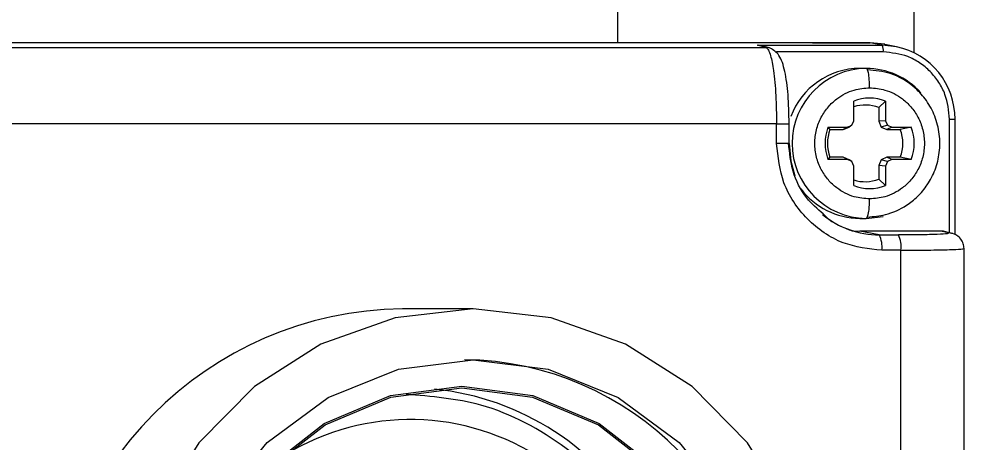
# Model space of a CAD drawing. Header units: millimetres. Extents: x 10 to 584, y 10 to 410.
# Drawn here: x 259.618 to 260.856, y 79.217 to 79.773 of the extents above; entities that cross this region are included whole.
import ezdxf

# ---------------------------------------------------------------- set-up
doc = ezdxf.new("R2010")
doc.units = ezdxf.units.MM

msp = doc.modelspace()

# ---------------------------------------------------------------- linework, layer by layer
at = {"color": 7, "linetype": 'Continuous', "lineweight": 25}
for p, q in [((260.40183, 82.69332), (260.40183, 79.74165)), ((260.78975, 82.69332), (260.78975, 79.72893)), ((260.73259, 79.74165), (259.42608, 79.74165)), ((260.64025, 79.74165), (259.45474, 79.74165)), ((260.65742, 79.74165), (260.73259, 79.74165)), ((260.7485, 79.73845), (260.73259, 79.74165)), ((260.76739, 79.73653), (260.7521, 79.73967)), ((259.55795, 79.73571), (260.59614, 79.73571)), ((260.5852, 79.73845), (260.7485, 79.73845)), ((260.59614, 79.73571), (260.5852, 79.73845)), ((260.60088, 79.73512), (260.59034, 79.73776)), ((260.60191, 79.73483), (260.60088, 79.73512)), ((260.72763, 79.7082), (260.7191, 79.7082)), ((260.71119, 79.63962), (260.71119, 79.66534)), ((260.75288, 79.66534), (260.74408, 79.65676)), ((260.75288, 79.66534), (260.75288, 79.63962)), ((260.74408, 79.65676), (260.74408, 79.63903)), ((260.84392, 79.49063), (260.84392, 79.64165)), ((260.61024, 79.63577), (259.57736, 79.63577)), ((260.61024, 79.60998), (260.61024, 79.63577)), ((260.62677, 79.60998), (260.62677, 79.63577)), ((260.67752, 79.63115), (260.70286, 79.63115)), ((260.67752, 79.63115), (260.68009, 79.62819)), ((260.68009, 79.62819), (260.69755, 79.62819)), ((260.69755, 79.62819), (260.7051, 79.63136)), ((260.70286, 79.63115), (260.69755, 79.62819)), ((260.70286, 79.63115), (260.70875, 79.63363)), ((260.70875, 79.63363), (260.7051, 79.63136)), ((260.70875, 79.63363), (260.71119, 79.63962)), ((260.75288, 79.63962), (260.74408, 79.63903)), ((260.74408, 79.63903), (260.74721, 79.63136)), ((260.75533, 79.63363), (260.74721, 79.63136)), ((260.74721, 79.63136), (260.75476, 79.62819)), ((260.75288, 79.63962), (260.75533, 79.63363)), ((260.76122, 79.63115), (260.75476, 79.62819)), ((260.75476, 79.62819), (260.77222, 79.62819)), ((260.75533, 79.63363), (260.76122, 79.63115)), ((260.76122, 79.63115), (260.78656, 79.63115)), ((260.78656, 79.63115), (260.77222, 79.62819)), ((260.68009, 79.59178), (260.67752, 79.58882)), ((260.69755, 79.59178), (260.68009, 79.59178)), ((260.70286, 79.58882), (260.69755, 79.59178)), ((260.7051, 79.5886), (260.69755, 79.59178)), ((260.75476, 79.59178), (260.74721, 79.5886)), ((260.76122, 79.58882), (260.75476, 79.59178)), ((260.77222, 79.59178), (260.75476, 79.59178)), ((260.78656, 79.58882), (260.77222, 79.59178)), ((260.70286, 79.58882), (260.67752, 79.58882)), ((260.70875, 79.58634), (260.70286, 79.58882)), ((260.70875, 79.58634), (260.7051, 79.5886)), ((260.71119, 79.58035), (260.70875, 79.58634)), ((260.71119, 79.55463), (260.71119, 79.58035)), ((260.74721, 79.5886), (260.74408, 79.58094)), ((260.75288, 79.58035), (260.74408, 79.58094)), ((260.74408, 79.58094), (260.74408, 79.56321)), ((260.75533, 79.58634), (260.74721, 79.5886)), ((260.75533, 79.58634), (260.75288, 79.58035)), ((260.75288, 79.58035), (260.75288, 79.55463)), ((260.76122, 79.58882), (260.75533, 79.58634)), ((260.78656, 79.58882), (260.76122, 79.58882)), ((260.75288, 79.55463), (260.74408, 79.56321)), ((260.7191, 79.51177), (260.72763, 79.51177)), ((260.72763, 79.51177), (260.74956, 79.51433)), ((260.70893, 79.49566), (260.7191, 79.49519)), ((260.74469, 79.49005), (260.7191, 79.49519)), ((260.82532, 79.49519), (260.7191, 79.49519)), ((260.83508, 79.49274), (260.82532, 79.49519)), ((260.83983, 79.49215), (260.83004, 79.49461)), ((260.84117, 79.49176), (260.83992, 79.49213)), ((260.74469, 79.49005), (260.76976, 79.49005)), ((260.77311, 79.47006), (260.74804, 79.47006)), ((260.77311, 77.04991), (260.77311, 79.47006)), ((260.85574, 77.04709), (260.85574, 79.47288)), ((260.213, 79.39332), (260.12039, 79.39332))]:
    msp.add_line(p, q, dxfattribs=at)
at = {"color": 59, "linetype": 'Continuous', "lineweight": 25}
for p, q in [((260.74996, 79.72979), (260.61015, 79.72979)), ((260.83676, 79.49292), (260.83676, 79.64165)), ((260.83676, 79.64165), (260.84392, 79.64165)), ((260.61024, 79.63577), (260.62677, 79.63577)), ((260.62677, 79.60998), (260.61024, 79.60998))]:
    msp.add_line(p, q, dxfattribs=at)
at = {"color": 7, "linetype": 'Continuous', "lineweight": 25, "flags": 128}
for points in [[(260.7521, 79.73967), (260.7518, 79.73973), (260.73259, 79.74165)], [(260.7521, 79.73967), (260.7518, 79.73973), (260.73259, 79.74165)], [(260.62707, 79.12913), (260.57232, 79.21761), (260.49954, 79.2915), (260.41241, 79.3471), (260.31527, 79.38162), (260.213, 79.39332), (260.11074, 79.38162), (260.0136, 79.3471), (259.92646, 79.2915), (259.85369, 79.21761), (259.79894, 79.12913)], [(259.8804, 79.14098), (259.94335, 79.21824), (260.02323, 79.27717), (260.11504, 79.31409), (260.213, 79.32665)], [(260.213, 79.32665), (260.31097, 79.31409), (260.40278, 79.27717), (260.48266, 79.21824), (260.5456, 79.14098)], [(259.94353, 79.185), (260.01805, 79.24306), (260.10483, 79.27956), (260.19795, 79.29201)], [(259.94494, 79.18357), (260.01905, 79.24131), (260.10534, 79.2776), (260.19795, 79.28999)], [(260.19795, 79.29201), (260.29108, 79.27956), (260.37786, 79.24306), (260.45238, 79.185)], [(260.19795, 79.28999), (260.29056, 79.2776), (260.37686, 79.24131), (260.45097, 79.18357)]]:
    msp.add_lwpolyline(points, dxfattribs=at)
at = {"color": 59, "linetype": 'Continuous', "lineweight": 25, "flags": 128}
for points in [[(260.60088, 79.73512), (260.6, 79.73532), (260.59614, 79.73571)], [(260.76739, 79.73653), (260.7671, 79.73659), (260.7485, 79.73845)], [(260.62657, 79.60998), (260.62884, 79.58659), (260.63431, 79.56729)], [(260.83992, 79.49213), (260.83894, 79.49236), (260.83508, 79.49274)]]:
    msp.add_lwpolyline(points, dxfattribs=at)
at = {"color": 7, "linetype": 'Continuous', "lineweight": 25}
for centre, radius, start, end in [((260.73536, 79.7318), 0.01473, 352.17072, 26.86472), ((260.74752, 79.64229), 0.09632, 359.62074, 78.09748), ((260.71964, 79.61122), 0.09698, 90.32032, 159.43723), ((260.72884, 79.60998), 0.09822, 90.70537, 269.29463), ((260.72738, 79.6119), 0.0963, 41.96924, 89.85141), ((260.73204, 79.61166), 0.05759, 68.77972, 111.22028), ((260.72616, 79.61146), 0.04872, 68.41498, 107.8898), ((260.73379, 79.60998), 0.06012, 159.38511, 200.61489), ((260.72766, 79.60998), 0.05093, 159.05869, 200.94131), ((260.72469, 79.60998), 0.0509, 339.04405, 20.95595), ((260.73029, 79.60998), 0.06012, 339.38511, 20.61489), ((260.72616, 79.60851), 0.04872, 252.1102, 291.58502), ((260.73204, 79.60824), 0.05752, 248.7542, 291.2458), ((260.71936, 79.60812), 0.09635, 216.69565, 269.84472), ((260.71433, 79.47468), 0.03402, 352.19188, 26.84726), ((260.7394, 79.47468), 0.03402, 352.19188, 26.84726), ((260.12561, 78.92665), 0.4667, 90.64039, 269.35961), ((260.19683, 78.92665), 0.40003, 270.65892, 89.34108), ((260.13072, 78.93547), 0.31282, 58.22969, 123.41602)]:
    msp.add_arc(centre, radius, start, end, dxfattribs=at)
at = {"color": 59, "linetype": 'Continuous', "lineweight": 25}
for centre, radius, start, end in [((260.74482, 79.60712), 0.11708, 230.53885, 269.93754), ((260.12521, 78.93286), 0.35724, 30.04463, 84.04998)]:
    msp.add_arc(centre, radius, start, end, dxfattribs=at)
at = {"color": 7, "linetype": 'Continuous', "lineweight": 25}
msp.add_ellipse((260.82529, 79.47518), major_axis=(0.00079, 0.02), ratio=0.9847601, start_param=6.0802367, end_param=6.322276, dxfattribs=at)
for points, knots in [([(260.59026, 79.73746), (260.58924, 79.73782), (260.58765, 79.73837), (260.58594, 79.73844), (260.58527, 79.73845), (260.5852, 79.73845)], [0, 0, 0, 0, 0.6107737, 0.9588008, 1, 1, 1, 1]), ([(260.59614, 79.73571), (260.59727, 79.73491), (260.59941, 79.73341), (260.60292, 79.72379), (260.60656, 79.70524), (260.60964, 79.67381), (260.61004, 79.64823), (260.61024, 79.63577)], [0, 0, 0, 0, 0.1526063, 0.2870726, 0.50083, 0.7568387, 1, 1, 1, 1]), ([(260.62667, 79.63577), (260.6264, 79.64878), (260.62589, 79.67388), (260.62161, 79.7047), (260.6146, 79.72688), (260.60602, 79.73225), (260.60189, 79.73484)], [0, 0, 0, 0, 0.2771025, 0.5342147, 0.7754581, 1, 1, 1, 1]), ([(260.83676, 79.64165), (260.8356, 79.65274), (260.83382, 79.66979), (260.82299, 79.69032), (260.81179, 79.70444), (260.79788, 79.71581), (260.77767, 79.7268), (260.76088, 79.72861), (260.74996, 79.72979)], [0, 0, 0, 0, 0.2394606, 0.3683639, 0.5000122, 0.6316425, 0.7605395, 1, 1, 1, 1]), ([(260.73204, 79.6828), (260.73196, 79.6864), (260.7318, 79.69389), (260.73061, 79.70241), (260.72912, 79.70737), (260.72811, 79.70793), (260.72763, 79.7082)], [0, 0, 0, 0, 0.27027351, 0.56241534, 0.78974388, 1, 1, 1, 1]), ([(260.72925, 79.51355), (260.73715, 79.51419), (260.75518, 79.51565), (260.77757, 79.52602), (260.79555, 79.54033), (260.80853, 79.55588), (260.81864, 79.57544), (260.82427, 79.59814), (260.82425, 79.62226), (260.81833, 79.64559), (260.8073, 79.66614), (260.78876, 79.68689), (260.7621, 79.70312), (260.73936, 79.7054), (260.72925, 79.70642)], [0, 0, 0, 0, 0.0795509, 0.1815705, 0.2424124, 0.3097399, 0.3829082, 0.4605438, 0.5405958, 0.6206123, 0.6981249, 0.7711221, 0.8982784, 1, 1, 1, 1]), ([(260.73204, 79.53717), (260.72526, 79.53774), (260.70991, 79.53904), (260.6913, 79.5489), (260.67731, 79.56204), (260.66803, 79.5757), (260.6618, 79.59205), (260.65959, 79.60998), (260.66179, 79.62791), (260.66803, 79.64427), (260.67731, 79.65793), (260.6913, 79.67108), (260.70991, 79.68093), (260.72526, 79.68222), (260.73204, 79.6828)], [0, 0, 0, 0, 0.090314, 0.2045662, 0.2714266, 0.3439329, 0.4207913, 0.4999962, 0.5792184, 0.6560605, 0.7285812, 0.7954416, 0.909686, 1, 1, 1, 1]), ([(260.73204, 79.6828), (260.73882, 79.68222), (260.75417, 79.68093), (260.77278, 79.67107), (260.78677, 79.65793), (260.79605, 79.64427), (260.80228, 79.62791), (260.80449, 79.60998), (260.80228, 79.59205), (260.79605, 79.5757), (260.78677, 79.56204), (260.77278, 79.5489), (260.75417, 79.53904), (260.73882, 79.53774), (260.73204, 79.53717)], [0, 0, 0, 0, 0.0903219, 0.2045578, 0.2714172, 0.3439426, 0.4207811, 0.5000038, 0.5792092, 0.6560639, 0.728575, 0.7954344, 0.9096781, 1, 1, 1, 1]), ([(260.74804, 79.47006), (260.73071, 79.47193), (260.70404, 79.4748), (260.67196, 79.49225), (260.64988, 79.51031), (260.6321, 79.53273), (260.61491, 79.5653), (260.61208, 79.59238), (260.61024, 79.60998)], [0, 0, 0, 0, 0.2394574, 0.3683667, 0.500009, 0.6316379, 0.7605392, 1, 1, 1, 1]), ([(260.67141, 79.51751), (260.66375, 79.52415), (260.64622, 79.53934), (260.62996, 79.57236), (260.62724, 79.59774), (260.62592, 79.60998)], [0, 0, 0, 0, 0.2868312, 0.6558233, 1, 1, 1, 1]), ([(260.72763, 79.51177), (260.72825, 79.51222), (260.72955, 79.51315), (260.73103, 79.52002), (260.73189, 79.52857), (260.73199, 79.53438), (260.73204, 79.53717)], [0, 0, 0, 0, 0.2702647, 0.5624692, 0.7897882, 1, 1, 1, 1]), ([(260.71278, 79.49451), (260.70032, 79.49856), (260.68478, 79.50361), (260.67362, 79.51522), (260.67141, 79.51751)], [0, 0, 0, 0, 0.8023733, 1, 1, 1, 1]), ([(260.83508, 79.49274), (260.83537, 79.49239), (260.83595, 79.49167), (260.82203, 79.49078), (260.79944, 79.49017), (260.77965, 79.49009), (260.76976, 79.49005)], [0, 0, 0, 0, 0.2500717, 0.5001037, 0.7500749, 1, 1, 1, 1]), ([(260.85574, 79.47237), (260.85554, 79.4745), (260.85525, 79.4778), (260.85345, 79.48189), (260.85085, 79.48589), (260.84645, 79.48987), (260.84206, 79.49139), (260.83983, 79.49215)], [0, 0, 0, 0, 0.2130213, 0.3291796, 0.4530057, 0.7223145, 1, 1, 1, 1])]:
    msp.add_open_spline(points, degree=3, knots=knots, dxfattribs=at)
at = {"color": 59, "linetype": 'Continuous', "lineweight": 25}
for points, knots in [([(260.77311, 79.47006), (260.78513, 79.4701), (260.80982, 79.47018), (260.83723, 79.47075), (260.85087, 79.47147), (260.85578, 79.47202), (260.85525, 79.47229), (260.85509, 79.47237)], [0, 0, 0, 0, 0.26752028, 0.54924447, 0.78442426, 0.93239732, 1, 1, 1, 1]), ([(260.41101, 79.12624), (260.40375, 79.13773), (260.38329, 79.17014), (260.32271, 79.22366), (260.233, 79.27234), (260.1581, 79.27857), (260.12502, 79.28132)], [0, 0, 0, 0, 0.1193104, 0.3362475, 0.7069391, 1, 1, 1, 1])]:
    msp.add_open_spline(points, degree=3, knots=knots, dxfattribs=at)

doc.saveas('drawing.dxf')
